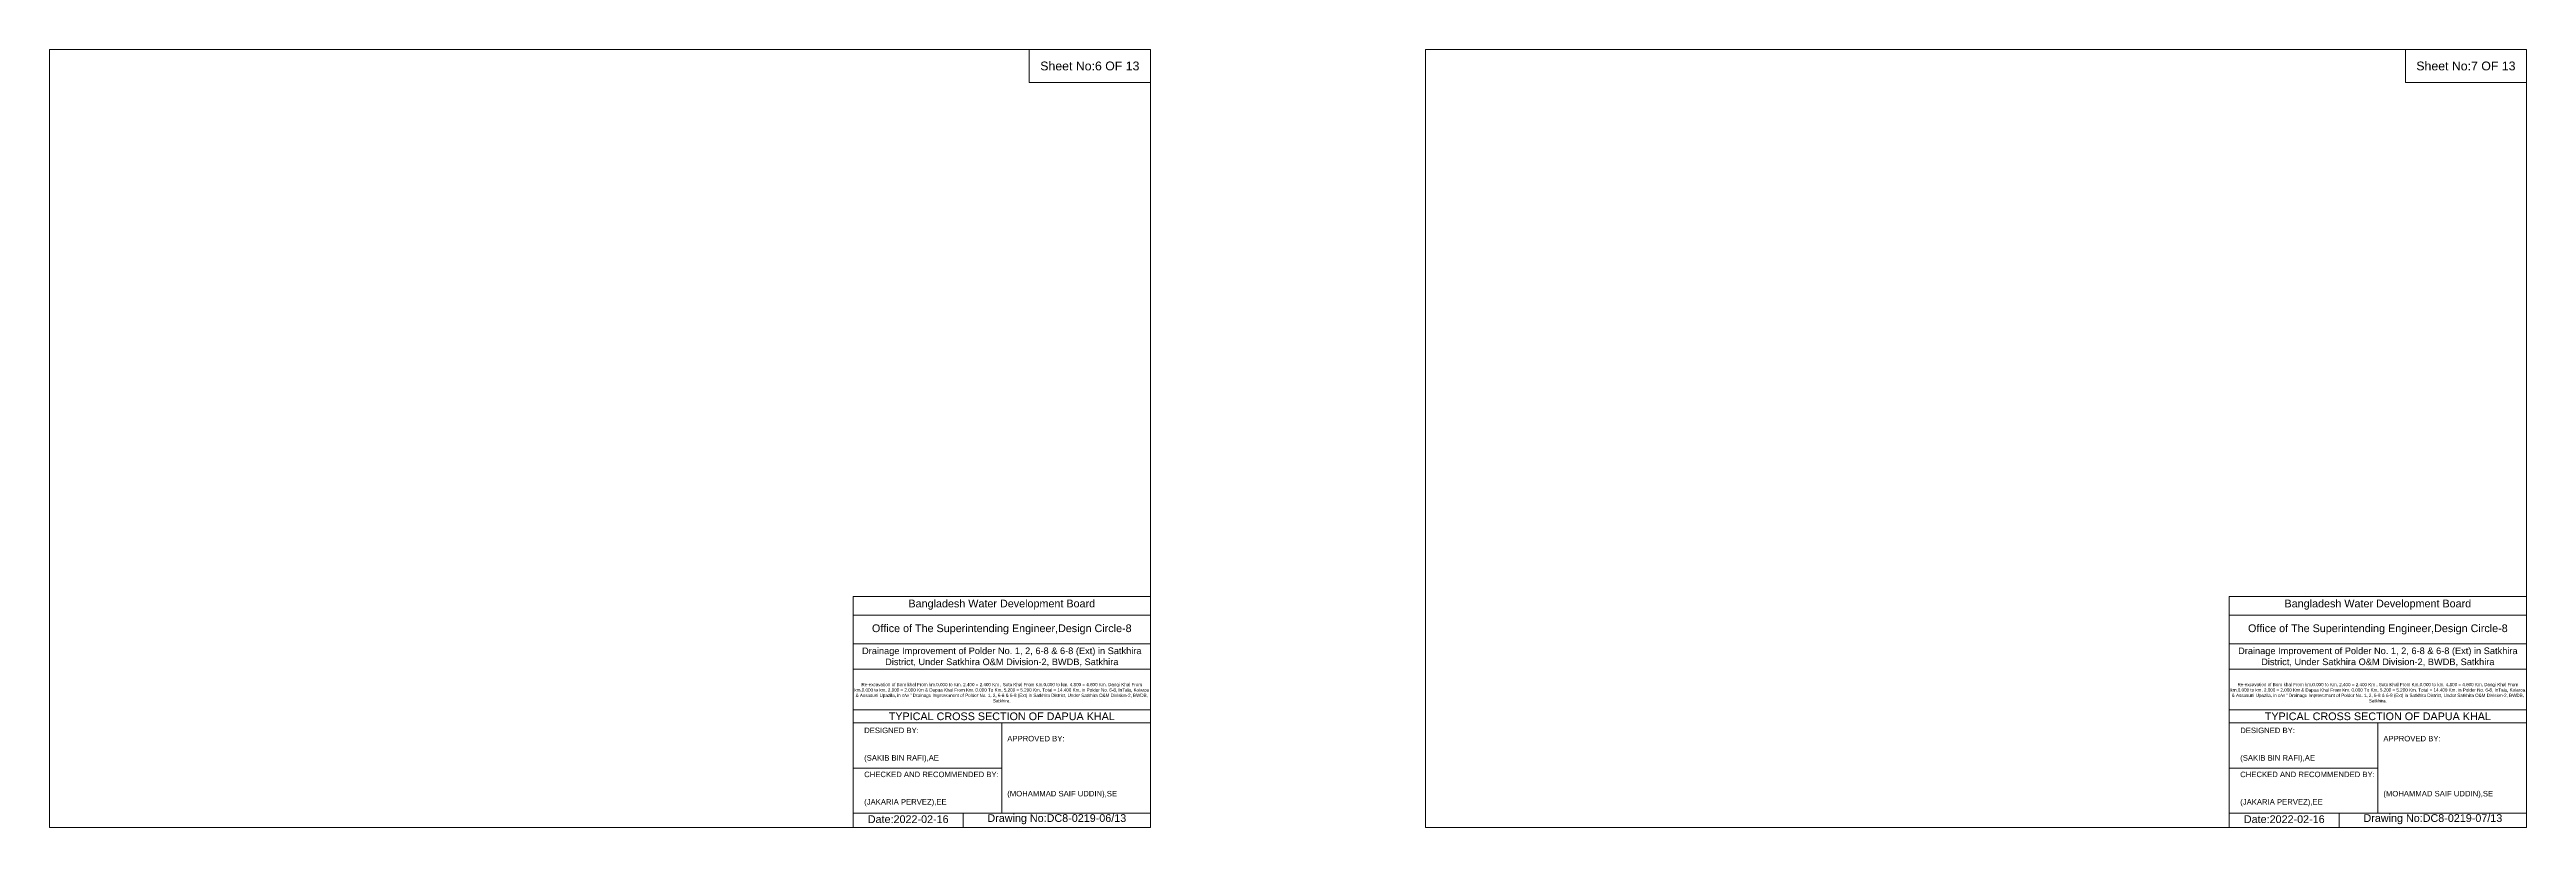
# Model space of a CAD drawing. Header units: inches. Extents: x 91000 to 538000, y -5656 to 0.
# Drawn here: x 460000 to 478000, y -5656 to 0 of the extents above; entities that cross this region are included whole.
import ezdxf

# ---------------------------------------------------------------- set-up
doc = ezdxf.new("R2010")
doc.units = ezdxf.units.IN
doc.header["$LTSCALE"] = 7
doc.header["$MEASUREMENT"] = 0
doc.layers.add('Cross Section Labels', color=7, linetype='Continuous', lineweight=9)
doc.styles.get("Standard").update_dxf_attribs({"font": 'arial.ttf'})

msp = doc.modelspace()

# ---------------------------------------------------------------- linework, layer by layer
at = {"layer": 'Cross Section Labels'}
for points in [[(460000, 0), (468000, 0), (468000, -5656), (460000, -5656)], [(467120, 0), (468000, 0), (468000, -240), (467120, -240)], [(470000, 0), (478000, 0), (478000, -5656), (470000, -5656)], [(477120, 0), (478000, 0), (478000, -240), (477120, -240)]]:
    msp.add_lwpolyline(points, close=True, dxfattribs=at)
for points in [[(465840, -5656), (465840, -3976), (468000, -3976)], [(465840, -4112), (468000, -4112)], [(475840, -5656), (475840, -3976), (478000, -3976)], [(475840, -4112), (478000, -4112)], [(465840, -4320), (468000, -4320)], [(475840, -4320), (478000, -4320)], [(465840, -4504), (468000, -4504)], [(475840, -4504), (478000, -4504)], [(465840, -4800), (468000, -4800)], [(475840, -4800), (478000, -4800)], [(465840, -4896), (468000, -4896)], [(466920, -4896), (466920, -5552)], [(475840, -4896), (478000, -4896)], [(476920, -4896), (476920, -5552)], [(465840, -5224), (466920, -5224)], [(475840, -5224), (476920, -5224)], [(465840, -5552), (468000, -5552)], [(466640, -5552), (466640, -5656)], [(475840, -5552), (478000, -5552)], [(476640, -5552), (476640, -5656)]]:
    msp.add_lwpolyline(points, dxfattribs=at)

# ---------------------------------------------------------------- texts
at = {"layer": 'Cross Section Labels', "attachment_point": 5}
for s, insert, char_height in [('Sheet No:6 OF 13', (467560, -120), 64), ('Sheet No:7 OF 13', (477560, -120), 64), ('Bangladesh Water Development Board', (466920, -4036), 56), ('Bangladesh Water Development Board', (476920, -4036), 56), ('Office of The Superintending Engineer,Design Circle-8', (466920, -4216), 56), ('Office of The Superintending Engineer,Design Circle-8', (476920, -4216), 56)]:
    msp.add_mtext(s, dxfattribs=dict(at, insert=insert, char_height=char_height))
at = {"layer": 'Cross Section Labels'}
for s, insert, char_height, width, attachment_point in [('Drainage Improvement of Polder No. 1, 2, 6-8 & 6-8 (Ext) in Satkhira District, Under Satkhira O&M Division-2, BWDB, Satkhira', (466920, -4416), 48, 2240, 5), ('Drainage Improvement of Polder No. 1, 2, 6-8 & 6-8 (Ext) in Satkhira District, Under Satkhira O&M Division-2, BWDB, Satkhira', (476920, -4416), 48, 2240, 5), ('Re-excavation of Boro khal From km.0.000 to Km. 2.400 = 2.400 Km , Soto Khal From Km.0.000 to km. 4.800 = 4.800 Km, Dangi Khal From km.0.000 to km. 2.000 = 2.000 Km & Dapua Khal From Km. 0.000 To Km. 5.200 = 5.200 Km. Total = 14.400 Km. in Polder No. 6-8, InTala, Kolaroa & Assasuni Upazila, in c/w “ Drainage Improvement of Polder No. 1, 2, 6-8 & 6-8 (Ext) in Satkhira District, Under Satkhira O&M Division-2, BWDB, Satkhira.', (466920, -4676), 23.56497918, 2160, 5), ('Re-excavation of Boro khal From km.0.000 to Km. 2.400 = 2.400 Km , Soto Khal From Km.0.000 to km. 4.800 = 4.800 Km, Dangi Khal From km.0.000 to km. 2.000 = 2.000 Km & Dapua Khal From Km. 0.000 To Km. 5.200 = 5.200 Km. Total = 14.400 Km. in Polder No. 6-8, InTala, Kolaroa & Assasuni Upazila, in c/w “ Drainage Improvement of Polder No. 1, 2, 6-8 & 6-8 (Ext) in Satkhira District, Under Satkhira O&M Division-2, BWDB, Satkhira.', (476920, -4676), 23.56497918, 2160, 5), ('TYPICAL CROSS SECTION OF DAPUA KHAL', (466920, -4848), 56, 2240, 5), ('TYPICAL CROSS SECTION OF DAPUA KHAL', (476920, -4848), 56, 2240, 5), ('DESIGNED BY:^J^J^J(SAKIB BIN RAFI),AE', (465920, -5056), 40, 1120, 4), ('APPROVED BY:^J^J^J^J^J^J(MOHAMMAD SAIF UDDIN),SE', (466960, -5216), 40, 1120, 4), ('DESIGNED BY:^J^J^J(SAKIB BIN RAFI),AE', (475920, -5056), 40, 1120, 4), ('APPROVED BY:^J^J^J^J^J^J(MOHAMMAD SAIF UDDIN),SE', (476960, -5216), 40, 1120, 4), ('CHECKED AND RECOMMENDED BY:^J^J^J(JAKARIA PERVEZ),EE', (465920, -5376), 40, 1120, 4), ('CHECKED AND RECOMMENDED BY:^J^J^J(JAKARIA PERVEZ),EE', (475920, -5376), 40, 1120, 4), ('Date:2022-02-16', (466240, -5596), 56, 1120, 5), ('Drawing No:DC8-0219-06/13', (467320, -5596), 56, 1760, 5), ('Date:2022-02-16', (476240, -5596), 56, 1120, 5), ('Drawing No:DC8-0219-07/13', (477320, -5596), 56, 1760, 5)]:
    msp.add_mtext(s, dxfattribs=dict(at, insert=insert, char_height=char_height, width=width, attachment_point=attachment_point))

doc.saveas('drawing.dxf')
